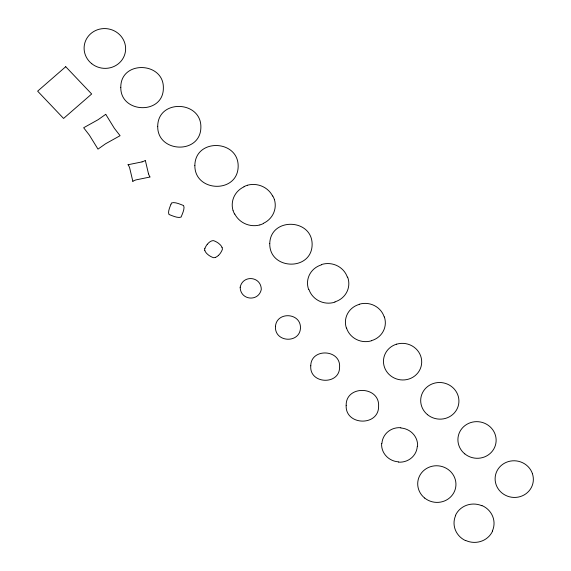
<?xml version="1.0" encoding="UTF-8"?>
<svg xmlns="http://www.w3.org/2000/svg" width="571" height="571" viewBox="0 0 571 571"><rect width="100%" height="100%" fill="white"/><g stroke="black" fill="none" stroke-linecap="round" stroke-linejoin="round"><path stroke-width="0.86" d="M170.986 204.254L171.264 203.611A5.246 5.011 9.6 0 0 171.478 202.976C174.526 201.734 179.444 203.933 182.92 205.289A5.246 5.011 9.6 0 0 183.584 205.51C185.011 208.137 182.663 213.226 181.342 216.43A5.246 5.011 9.6 0 0 181.121 217.073C178.288 218.379 173.092 216.081 169.687 214.753A5.246 5.011 9.6 0 0 169.016 214.539C167.631 212.226 169.715 207.394 170.9 204.454M204.889 248.356L204.682 248.87A3.062 2.926 9.6 0 0 204.696 249.798A4.589 4.39 9.6 0 0 204.803 250.305M207.302 244.288L208.651 242.861A9.493 9.072 9.6 0 1 211.57 240.969L211.848 240.905A5.567 5.325 9.6 0 1 212.198 240.798A4.589 4.39 9.6 0 1 212.726 240.698A3.062 2.926 9.6 0 1 213.704 240.698L214.239 240.912A18.165 17.366 9.6 0 1 218.529 243.275L220.028 244.595A9.493 9.072 9.6 0 1 222.048 247.421M218.386 255.48L219.728 254.052A18.165 17.366 9.6 0 0 222.126 249.977L222.355 249.47A3.062 2.926 9.6 0 0 222.34 248.542A4.589 4.39 9.6 0 0 222.233 248.035A5.567 5.325 9.6 0 0 222.126 247.7L222.019 247.436M215.453 257.343L215.224 257.428A5.567 5.325 9.6 0 1 214.832 257.542A4.589 4.39 9.6 0 1 214.311 257.642A3.062 2.926 9.6 0 1 213.333 257.642L212.797 257.428A18.165 17.366 9.6 0 1 208.508 255.066L207.002 253.745A9.493 9.072 9.6 0 1 204.982 250.919L204.91 250.64A5.567 5.325 9.6 0 1 204.803 250.305M142.058 161.893L128.061 164.734M148.503 173.855L145.327 160.401A13.069 12.491 9.6 0 1 142.058 161.886M132.843 181.342L129.66 167.888A13.069 12.491 9.6 0 0 128.082 164.726M532.408 473.673A19.143 18.301 9.6 0 1 520.195 496.613A19.143 18.301 9.6 0 1 496.071 484.579A19.143 18.301 9.6 0 1 508.297 461.604A19.143 18.301 9.6 0 1 532.429 473.637M396.617 344.156A19.143 18.301 9.6 0 0 384.483 367.296A19.143 18.301 9.6 0 0 408.943 379.023A19.143 18.301 9.6 0 0 420.691 356.026A19.143 18.301 9.6 0 0 396.631 344.177M371.485 340.794A19.707 18.836 9.6 0 1 346.54 328.047M346.39 328.097A19.707 18.836 9.6 0 1 359.323 304.379M384.369 316.934A19.707 18.836 9.6 0 1 371.443 340.644M359.273 304.229A19.707 18.836 9.6 0 1 384.219 316.976M334.999 302.13A20.242 19.35 9.6 0 1 308.968 289.547M308.683 289.64A20.242 19.35 9.6 0 1 321.423 264.873M347.646 277.092A20.242 19.35 9.6 0 1 334.906 301.852M321.323 264.601A20.242 19.35 9.6 0 1 347.361 277.178M259.762 224.981A21.32 20.378 9.6 0 1 234.802 214.039M234.638 214.111A19.771 18.9 9.6 0 1 233.139 210.72M263.459 223.497A19.771 18.9 9.6 0 1 259.941 224.881M274.43 199.579A21.32 20.378 9.6 0 1 263.374 223.34M272.817 196.017A19.771 18.9 9.6 0 1 274.316 199.407M247.7 185.147A21.32 20.378 9.6 0 1 272.66 196.096M244.003 186.638A19.771 18.9 9.6 0 1 247.521 185.254M233.032 210.549A21.32 20.378 9.6 0 1 244.081 186.796M132.829 181.321A13.069 12.491 9.6 0 1 136.112 179.865L150.102 177.01A13.069 12.491 9.6 0 1 148.51 173.855M204.91 248.364A18.165 17.366 9.6 0 1 207.287 244.281M218.358 255.451A9.493 9.072 9.6 0 1 215.467 257.371M417.28 446.329A17.794 17.009 9.6 0 1 398.372 462.125M398.394 461.832A17.794 17.009 9.6 0 1 381.628 443.481M400.813 428A17.794 17.009 9.6 0 1 417.579 446.351M381.928 443.503A17.794 17.009 9.6 0 1 400.828 427.708M492.58 531.101A20.099 19.207 9.6 0 1 465.743 540.487M465.65 540.673A20.099 19.207 9.6 0 1 455.694 515.413M481.988 505.556A20.099 19.207 9.6 0 1 492.38 531.009M455.494 515.327A20.099 19.207 9.6 0 1 481.903 505.756M120.795 87.32C120.288 113.529 163.584 115.171 163.363 87.913C163.87 61.711 120.574 60.062 120.795 87.32M310.774 365.79C309.154 384.155 339.467 385.446 339.567 367.446C341.18 349.081 310.867 347.789 310.774 365.79M346.169 405.339C345.048 425.716 378.966 426.687 378.602 406.195C379.722 385.818 345.805 384.847 346.169 405.339M275.472 326.319C274.308 342.322 299.133 343.849 300.432 328.618C301.588 312.615 276.771 311.088 275.472 326.319M240.17 287.256C240.405 300.46 258.706 302.023 261.297 289.383C261.061 276.178 242.761 274.615 240.17 287.256M157.717 126.341C157.232 152.957 200.721 154.77 200.878 127.197C201.363 100.575 157.874 98.769 157.717 126.341M269.762 243.581C269.255 270.097 311.502 271.418 312.13 244.845C312.644 218.329 270.39 217.009 269.762 243.581M194.854 165.412C194.447 192.263 237.736 193.926 238.171 166.425C238.578 139.574 195.289 137.904 194.854 165.412M65.729 66.707L37.636 91.16L63.574 118.447L91.667 93.994L65.729 66.707M105.742 114.321L98.141 119.682L83.651 127.754L89.354 135.12L97.991 149.124L105.592 143.764L120.081 135.698L114.378 128.332L105.742 114.321M91.738 63.702A20.792 19.878 9.6 0 0 125.363 51.94A20.792 19.878 9.6 0 0 97.484 29.763A20.792 19.878 9.6 0 0 91.738 63.702M464.758 453.852A19.143 18.301 9.6 0 0 495.856 443.389A19.143 18.301 9.6 0 0 470.447 422.676A19.143 18.301 9.6 0 0 464.758 453.852M427.536 414.703A19.143 18.301 9.6 0 0 458.641 404.239A19.143 18.301 9.6 0 0 433.232 383.526A19.143 18.301 9.6 0 0 427.536 414.703M424.696 498.069A19.15 18.301 9.6 0 0 455.694 487.334A19.15 18.301 9.6 0 0 430.091 466.835A19.15 18.301 9.6 0 0 424.696 498.069"/></g></svg>
